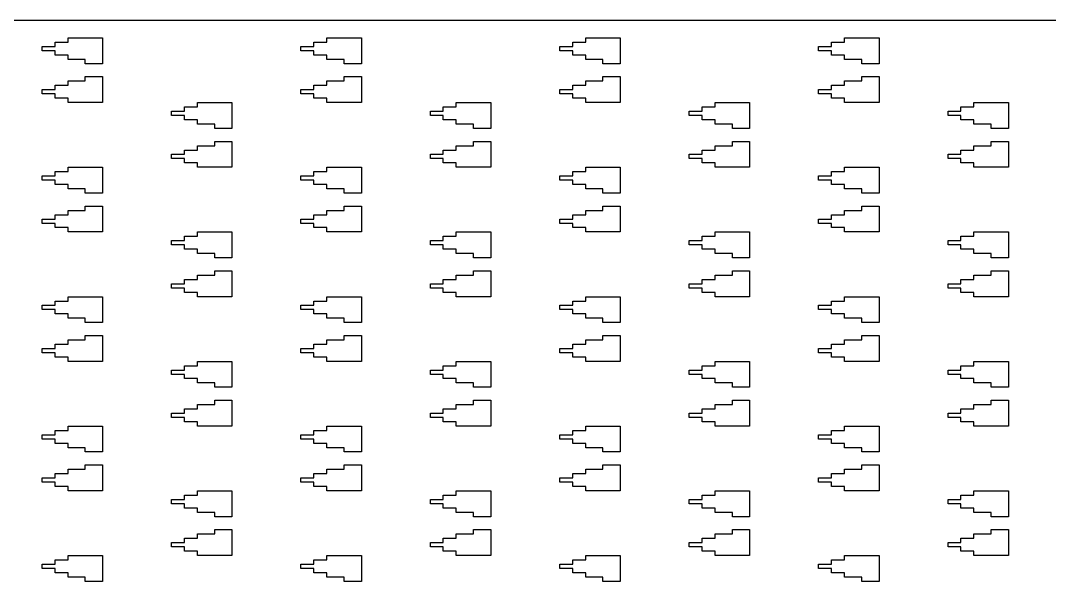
# Model space of a CAD drawing. Extents: x -38350 to 38650, y -35000 to 36000.
# Drawn here: x 65 to 303.5, y -34130 to -34000 of the extents above; entities that cross this region are included whole.
import ezdxf

# ---------------------------------------------------------------- set-up
doc = ezdxf.new("R2010")
doc.units = 0
doc.header["$MEASUREMENT"] = 0

msp = doc.modelspace()

# ---------------------------------------------------------------- linework, layer by layer
for p, q in [((7500, -34000), (-4600, -34000)), ((73, -34006), (73, -34005)), ((73, -34005), (76, -34005)), ((76, -34005), (76, -34004)), ((76, -34004), (84, -34004)), ((84, -34004), (84, -34010)), ((133, -34006), (133, -34005)), ((133, -34005), (136, -34005)), ((136, -34005), (136, -34004)), ((136, -34004), (144, -34004)), ((144, -34004), (144, -34010)), ((193, -34006), (193, -34005)), ((193, -34005), (196, -34005)), ((196, -34005), (196, -34004)), ((196, -34004), (204, -34004)), ((204, -34004), (204, -34010)), ((253, -34006), (253, -34005)), ((253, -34005), (256, -34005)), ((256, -34005), (256, -34004)), ((256, -34004), (264, -34004)), ((264, -34004), (264, -34010)), ((70, -34007), (70, -34006)), ((70, -34006), (73, -34006)), ((73, -34007), (70, -34007)), ((73, -34008), (73, -34007)), ((130, -34007), (130, -34006)), ((130, -34006), (133, -34006)), ((133, -34007), (130, -34007)), ((133, -34008), (133, -34007)), ((190, -34007), (190, -34006)), ((190, -34006), (193, -34006)), ((193, -34007), (190, -34007)), ((193, -34008), (193, -34007)), ((250, -34007), (250, -34006)), ((250, -34006), (253, -34006)), ((253, -34007), (250, -34007)), ((253, -34008), (253, -34007)), ((76, -34008), (73, -34008)), ((76, -34009), (76, -34008)), ((80, -34009), (76, -34009)), ((80, -34010), (80, -34009)), ((84, -34010), (80, -34010)), ((136, -34008), (133, -34008)), ((136, -34009), (136, -34008)), ((140, -34009), (136, -34009)), ((140, -34010), (140, -34009)), ((144, -34010), (140, -34010)), ((196, -34008), (193, -34008)), ((196, -34009), (196, -34008)), ((200, -34009), (196, -34009)), ((200, -34010), (200, -34009)), ((204, -34010), (200, -34010)), ((256, -34008), (253, -34008)), ((256, -34009), (256, -34008)), ((260, -34009), (256, -34009)), ((260, -34010), (260, -34009)), ((264, -34010), (260, -34010)), ((76, -34015), (76, -34014)), ((76, -34014), (80, -34014)), ((80, -34014), (80, -34013)), ((80, -34013), (84, -34013)), ((84, -34013), (84, -34019)), ((136, -34015), (136, -34014)), ((136, -34014), (140, -34014)), ((140, -34014), (140, -34013)), ((140, -34013), (144, -34013)), ((144, -34013), (144, -34019)), ((196, -34015), (196, -34014)), ((196, -34014), (200, -34014)), ((200, -34014), (200, -34013)), ((200, -34013), (204, -34013)), ((204, -34013), (204, -34019)), ((256, -34015), (256, -34014)), ((256, -34014), (260, -34014)), ((260, -34014), (260, -34013)), ((260, -34013), (264, -34013)), ((264, -34013), (264, -34019)), ((70, -34017), (70, -34016)), ((70, -34016), (73, -34016)), ((73, -34017), (70, -34017)), ((73, -34016), (73, -34015)), ((73, -34015), (76, -34015)), ((73, -34018), (73, -34017)), ((130, -34017), (130, -34016)), ((130, -34016), (133, -34016)), ((133, -34017), (130, -34017)), ((133, -34016), (133, -34015)), ((133, -34015), (136, -34015)), ((133, -34018), (133, -34017)), ((190, -34017), (190, -34016)), ((190, -34016), (193, -34016)), ((193, -34017), (190, -34017)), ((193, -34016), (193, -34015)), ((193, -34015), (196, -34015)), ((193, -34018), (193, -34017)), ((250, -34017), (250, -34016)), ((250, -34016), (253, -34016)), ((253, -34017), (250, -34017)), ((253, -34016), (253, -34015)), ((253, -34015), (256, -34015)), ((253, -34018), (253, -34017)), ((76, -34018), (73, -34018)), ((76, -34019), (76, -34018)), ((84, -34019), (76, -34019)), ((106, -34020), (106, -34019)), ((106, -34019), (114, -34019)), ((114, -34019), (114, -34025)), ((136, -34018), (133, -34018)), ((136, -34019), (136, -34018)), ((144, -34019), (136, -34019)), ((166, -34020), (166, -34019)), ((166, -34019), (174, -34019)), ((174, -34019), (174, -34025)), ((196, -34018), (193, -34018)), ((196, -34019), (196, -34018)), ((204, -34019), (196, -34019)), ((226, -34020), (226, -34019)), ((226, -34019), (234, -34019)), ((234, -34019), (234, -34025)), ((256, -34018), (253, -34018)), ((256, -34019), (256, -34018)), ((264, -34019), (256, -34019)), ((286, -34020), (286, -34019)), ((286, -34019), (294, -34019)), ((294, -34019), (294, -34025)), ((100, -34022), (100, -34021)), ((100, -34021), (103, -34021)), ((103, -34022), (100, -34022)), ((103, -34021), (103, -34020)), ((103, -34020), (106, -34020)), ((103, -34023), (103, -34022)), ((160, -34022), (160, -34021)), ((160, -34021), (163, -34021)), ((163, -34022), (160, -34022)), ((163, -34021), (163, -34020)), ((163, -34020), (166, -34020)), ((163, -34023), (163, -34022)), ((220, -34022), (220, -34021)), ((220, -34021), (223, -34021)), ((223, -34022), (220, -34022)), ((223, -34021), (223, -34020)), ((223, -34020), (226, -34020)), ((223, -34023), (223, -34022)), ((280, -34022), (280, -34021)), ((280, -34021), (283, -34021)), ((283, -34022), (280, -34022)), ((283, -34021), (283, -34020)), ((283, -34020), (286, -34020)), ((283, -34023), (283, -34022)), ((106, -34023), (103, -34023)), ((106, -34024), (106, -34023)), ((110, -34024), (106, -34024)), ((110, -34025), (110, -34024)), ((166, -34023), (163, -34023)), ((166, -34024), (166, -34023)), ((170, -34024), (166, -34024)), ((170, -34025), (170, -34024)), ((226, -34023), (223, -34023)), ((226, -34024), (226, -34023)), ((230, -34024), (226, -34024)), ((230, -34025), (230, -34024)), ((286, -34023), (283, -34023)), ((286, -34024), (286, -34023)), ((290, -34024), (286, -34024)), ((290, -34025), (290, -34024)), ((114, -34025), (110, -34025)), ((174, -34025), (170, -34025)), ((234, -34025), (230, -34025)), ((294, -34025), (290, -34025)), ((106, -34030), (106, -34029)), ((106, -34029), (110, -34029)), ((110, -34029), (110, -34028)), ((110, -34028), (114, -34028)), ((114, -34028), (114, -34034)), ((166, -34030), (166, -34029)), ((166, -34029), (170, -34029)), ((170, -34029), (170, -34028)), ((170, -34028), (174, -34028)), ((174, -34028), (174, -34034)), ((226, -34030), (226, -34029)), ((226, -34029), (230, -34029)), ((230, -34029), (230, -34028)), ((230, -34028), (234, -34028)), ((234, -34028), (234, -34034)), ((286, -34030), (286, -34029)), ((286, -34029), (290, -34029)), ((290, -34029), (290, -34028)), ((290, -34028), (294, -34028)), ((294, -34028), (294, -34034)), ((100, -34032), (100, -34031)), ((100, -34031), (103, -34031)), ((103, -34031), (103, -34030)), ((103, -34030), (106, -34030)), ((160, -34032), (160, -34031)), ((160, -34031), (163, -34031)), ((163, -34031), (163, -34030)), ((163, -34030), (166, -34030)), ((220, -34032), (220, -34031)), ((220, -34031), (223, -34031)), ((223, -34031), (223, -34030)), ((223, -34030), (226, -34030)), ((280, -34032), (280, -34031)), ((280, -34031), (283, -34031)), ((283, -34031), (283, -34030)), ((283, -34030), (286, -34030)), ((103, -34032), (100, -34032)), ((103, -34033), (103, -34032)), ((106, -34033), (103, -34033)), ((106, -34034), (106, -34033)), ((163, -34032), (160, -34032)), ((163, -34033), (163, -34032)), ((166, -34033), (163, -34033)), ((166, -34034), (166, -34033)), ((223, -34032), (220, -34032)), ((223, -34033), (223, -34032)), ((226, -34033), (223, -34033)), ((226, -34034), (226, -34033)), ((283, -34032), (280, -34032)), ((283, -34033), (283, -34032)), ((286, -34033), (283, -34033)), ((286, -34034), (286, -34033)), ((70, -34037), (70, -34036)), ((70, -34036), (73, -34036)), ((73, -34036), (73, -34035)), ((73, -34035), (76, -34035)), ((76, -34035), (76, -34034)), ((76, -34034), (84, -34034)), ((84, -34034), (84, -34040)), ((114, -34034), (106, -34034)), ((130, -34037), (130, -34036)), ((130, -34036), (133, -34036)), ((133, -34036), (133, -34035)), ((133, -34035), (136, -34035)), ((136, -34035), (136, -34034)), ((136, -34034), (144, -34034)), ((144, -34034), (144, -34040)), ((174, -34034), (166, -34034)), ((190, -34037), (190, -34036)), ((190, -34036), (193, -34036)), ((193, -34036), (193, -34035)), ((193, -34035), (196, -34035)), ((196, -34035), (196, -34034)), ((196, -34034), (204, -34034)), ((204, -34034), (204, -34040)), ((234, -34034), (226, -34034)), ((250, -34037), (250, -34036)), ((250, -34036), (253, -34036)), ((253, -34036), (253, -34035)), ((253, -34035), (256, -34035)), ((256, -34035), (256, -34034)), ((256, -34034), (264, -34034)), ((264, -34034), (264, -34040)), ((294, -34034), (286, -34034)), ((73, -34037), (70, -34037)), ((73, -34038), (73, -34037)), ((76, -34038), (73, -34038)), ((76, -34039), (76, -34038)), ((133, -34037), (130, -34037)), ((133, -34038), (133, -34037)), ((136, -34038), (133, -34038)), ((136, -34039), (136, -34038)), ((193, -34037), (190, -34037)), ((193, -34038), (193, -34037)), ((196, -34038), (193, -34038)), ((196, -34039), (196, -34038)), ((253, -34037), (250, -34037)), ((253, -34038), (253, -34037)), ((256, -34038), (253, -34038)), ((256, -34039), (256, -34038)), ((80, -34039), (76, -34039)), ((80, -34040), (80, -34039)), ((84, -34040), (80, -34040)), ((140, -34039), (136, -34039)), ((140, -34040), (140, -34039)), ((144, -34040), (140, -34040)), ((200, -34039), (196, -34039)), ((200, -34040), (200, -34039)), ((204, -34040), (200, -34040)), ((260, -34039), (256, -34039)), ((260, -34040), (260, -34039)), ((264, -34040), (260, -34040)), ((80, -34044), (80, -34043)), ((80, -34043), (84, -34043)), ((84, -34043), (84, -34049)), ((140, -34044), (140, -34043)), ((140, -34043), (144, -34043)), ((144, -34043), (144, -34049)), ((200, -34044), (200, -34043)), ((200, -34043), (204, -34043)), ((204, -34043), (204, -34049)), ((260, -34044), (260, -34043)), ((260, -34043), (264, -34043)), ((264, -34043), (264, -34049)), ((73, -34046), (73, -34045)), ((73, -34045), (76, -34045)), ((76, -34045), (76, -34044)), ((76, -34044), (80, -34044)), ((133, -34046), (133, -34045)), ((133, -34045), (136, -34045)), ((136, -34045), (136, -34044)), ((136, -34044), (140, -34044)), ((193, -34046), (193, -34045)), ((193, -34045), (196, -34045)), ((196, -34045), (196, -34044)), ((196, -34044), (200, -34044)), ((253, -34046), (253, -34045)), ((253, -34045), (256, -34045)), ((256, -34045), (256, -34044)), ((256, -34044), (260, -34044)), ((70, -34047), (70, -34046)), ((70, -34046), (73, -34046)), ((73, -34047), (70, -34047)), ((73, -34048), (73, -34047)), ((76, -34048), (73, -34048)), ((76, -34049), (76, -34048)), ((130, -34047), (130, -34046)), ((130, -34046), (133, -34046)), ((133, -34047), (130, -34047)), ((133, -34048), (133, -34047)), ((136, -34048), (133, -34048)), ((136, -34049), (136, -34048)), ((190, -34047), (190, -34046)), ((190, -34046), (193, -34046)), ((193, -34047), (190, -34047)), ((193, -34048), (193, -34047)), ((196, -34048), (193, -34048)), ((196, -34049), (196, -34048)), ((250, -34047), (250, -34046)), ((250, -34046), (253, -34046)), ((253, -34047), (250, -34047)), ((253, -34048), (253, -34047)), ((256, -34048), (253, -34048)), ((256, -34049), (256, -34048)), ((84, -34049), (76, -34049)), ((103, -34051), (103, -34050)), ((103, -34050), (106, -34050)), ((106, -34050), (106, -34049)), ((106, -34049), (114, -34049)), ((114, -34049), (114, -34055)), ((144, -34049), (136, -34049)), ((163, -34051), (163, -34050)), ((163, -34050), (166, -34050)), ((166, -34050), (166, -34049)), ((166, -34049), (174, -34049)), ((174, -34049), (174, -34055)), ((204, -34049), (196, -34049)), ((223, -34051), (223, -34050)), ((223, -34050), (226, -34050)), ((226, -34050), (226, -34049)), ((226, -34049), (234, -34049)), ((234, -34049), (234, -34055)), ((264, -34049), (256, -34049)), ((283, -34051), (283, -34050)), ((283, -34050), (286, -34050)), ((286, -34050), (286, -34049)), ((286, -34049), (294, -34049)), ((294, -34049), (294, -34055)), ((100, -34052), (100, -34051)), ((100, -34051), (103, -34051)), ((103, -34052), (100, -34052)), ((103, -34053), (103, -34052)), ((106, -34053), (103, -34053)), ((106, -34054), (106, -34053)), ((160, -34052), (160, -34051)), ((160, -34051), (163, -34051)), ((163, -34052), (160, -34052)), ((163, -34053), (163, -34052)), ((166, -34053), (163, -34053)), ((166, -34054), (166, -34053)), ((220, -34052), (220, -34051)), ((220, -34051), (223, -34051)), ((223, -34052), (220, -34052)), ((223, -34053), (223, -34052)), ((226, -34053), (223, -34053)), ((226, -34054), (226, -34053)), ((280, -34052), (280, -34051)), ((280, -34051), (283, -34051)), ((283, -34052), (280, -34052)), ((283, -34053), (283, -34052)), ((286, -34053), (283, -34053)), ((286, -34054), (286, -34053)), ((110, -34054), (106, -34054)), ((110, -34055), (110, -34054)), ((114, -34055), (110, -34055)), ((170, -34054), (166, -34054)), ((170, -34055), (170, -34054)), ((174, -34055), (170, -34055)), ((230, -34054), (226, -34054)), ((230, -34055), (230, -34054)), ((234, -34055), (230, -34055)), ((290, -34054), (286, -34054)), ((290, -34055), (290, -34054)), ((294, -34055), (290, -34055)), ((103, -34061), (103, -34060)), ((103, -34060), (106, -34060)), ((106, -34060), (106, -34059)), ((106, -34059), (110, -34059)), ((110, -34059), (110, -34058)), ((110, -34058), (114, -34058)), ((114, -34058), (114, -34064)), ((163, -34061), (163, -34060)), ((163, -34060), (166, -34060)), ((166, -34060), (166, -34059)), ((166, -34059), (170, -34059)), ((170, -34059), (170, -34058)), ((170, -34058), (174, -34058)), ((174, -34058), (174, -34064)), ((223, -34061), (223, -34060)), ((223, -34060), (226, -34060)), ((226, -34060), (226, -34059)), ((226, -34059), (230, -34059)), ((230, -34059), (230, -34058)), ((230, -34058), (234, -34058)), ((234, -34058), (234, -34064)), ((283, -34061), (283, -34060)), ((283, -34060), (286, -34060)), ((286, -34060), (286, -34059)), ((286, -34059), (290, -34059)), ((290, -34059), (290, -34058)), ((290, -34058), (294, -34058)), ((294, -34058), (294, -34064)), ((100, -34062), (100, -34061)), ((100, -34061), (103, -34061)), ((103, -34062), (100, -34062)), ((103, -34063), (103, -34062)), ((160, -34062), (160, -34061)), ((160, -34061), (163, -34061)), ((163, -34062), (160, -34062)), ((163, -34063), (163, -34062)), ((220, -34062), (220, -34061)), ((220, -34061), (223, -34061)), ((223, -34062), (220, -34062)), ((223, -34063), (223, -34062)), ((280, -34062), (280, -34061)), ((280, -34061), (283, -34061)), ((283, -34062), (280, -34062)), ((283, -34063), (283, -34062)), ((76, -34065), (76, -34064)), ((76, -34064), (84, -34064)), ((84, -34064), (84, -34070)), ((106, -34063), (103, -34063)), ((106, -34064), (106, -34063)), ((114, -34064), (106, -34064)), ((136, -34065), (136, -34064)), ((136, -34064), (144, -34064)), ((144, -34064), (144, -34070)), ((166, -34063), (163, -34063)), ((166, -34064), (166, -34063)), ((174, -34064), (166, -34064)), ((196, -34065), (196, -34064)), ((196, -34064), (204, -34064)), ((204, -34064), (204, -34070)), ((226, -34063), (223, -34063)), ((226, -34064), (226, -34063)), ((234, -34064), (226, -34064)), ((256, -34065), (256, -34064)), ((256, -34064), (264, -34064)), ((264, -34064), (264, -34070)), ((286, -34063), (283, -34063)), ((286, -34064), (286, -34063)), ((294, -34064), (286, -34064)), ((70, -34067), (70, -34066)), ((70, -34066), (73, -34066)), ((73, -34067), (70, -34067)), ((73, -34066), (73, -34065)), ((73, -34065), (76, -34065)), ((73, -34068), (73, -34067)), ((130, -34067), (130, -34066)), ((130, -34066), (133, -34066)), ((133, -34067), (130, -34067)), ((133, -34066), (133, -34065)), ((133, -34065), (136, -34065)), ((133, -34068), (133, -34067)), ((190, -34067), (190, -34066)), ((190, -34066), (193, -34066)), ((193, -34067), (190, -34067)), ((193, -34066), (193, -34065)), ((193, -34065), (196, -34065)), ((193, -34068), (193, -34067)), ((250, -34067), (250, -34066)), ((250, -34066), (253, -34066)), ((253, -34067), (250, -34067)), ((253, -34066), (253, -34065)), ((253, -34065), (256, -34065)), ((253, -34068), (253, -34067)), ((76, -34068), (73, -34068)), ((76, -34069), (76, -34068)), ((80, -34069), (76, -34069)), ((80, -34070), (80, -34069)), ((136, -34068), (133, -34068)), ((136, -34069), (136, -34068)), ((140, -34069), (136, -34069)), ((140, -34070), (140, -34069)), ((196, -34068), (193, -34068)), ((196, -34069), (196, -34068)), ((200, -34069), (196, -34069)), ((200, -34070), (200, -34069)), ((256, -34068), (253, -34068)), ((256, -34069), (256, -34068)), ((260, -34069), (256, -34069)), ((260, -34070), (260, -34069)), ((84, -34070), (80, -34070)), ((144, -34070), (140, -34070)), ((204, -34070), (200, -34070)), ((264, -34070), (260, -34070)), ((76, -34075), (76, -34074)), ((76, -34074), (80, -34074)), ((80, -34074), (80, -34073)), ((80, -34073), (84, -34073)), ((84, -34073), (84, -34079)), ((136, -34075), (136, -34074)), ((136, -34074), (140, -34074)), ((140, -34074), (140, -34073)), ((140, -34073), (144, -34073)), ((144, -34073), (144, -34079)), ((196, -34075), (196, -34074)), ((196, -34074), (200, -34074)), ((200, -34074), (200, -34073)), ((200, -34073), (204, -34073)), ((204, -34073), (204, -34079)), ((256, -34075), (256, -34074)), ((256, -34074), (260, -34074)), ((260, -34074), (260, -34073)), ((260, -34073), (264, -34073)), ((264, -34073), (264, -34079)), ((70, -34077), (70, -34076)), ((70, -34076), (73, -34076)), ((73, -34076), (73, -34075)), ((73, -34075), (76, -34075)), ((130, -34077), (130, -34076)), ((130, -34076), (133, -34076)), ((133, -34076), (133, -34075)), ((133, -34075), (136, -34075)), ((190, -34077), (190, -34076)), ((190, -34076), (193, -34076)), ((193, -34076), (193, -34075)), ((193, -34075), (196, -34075)), ((250, -34077), (250, -34076)), ((250, -34076), (253, -34076)), ((253, -34076), (253, -34075)), ((253, -34075), (256, -34075)), ((73, -34077), (70, -34077)), ((73, -34078), (73, -34077)), ((76, -34078), (73, -34078)), ((76, -34079), (76, -34078)), ((84, -34079), (76, -34079)), ((106, -34080), (106, -34079)), ((106, -34079), (114, -34079)), ((114, -34079), (114, -34085)), ((133, -34077), (130, -34077)), ((133, -34078), (133, -34077)), ((136, -34078), (133, -34078)), ((136, -34079), (136, -34078)), ((144, -34079), (136, -34079)), ((166, -34080), (166, -34079)), ((166, -34079), (174, -34079)), ((174, -34079), (174, -34085)), ((193, -34077), (190, -34077)), ((193, -34078), (193, -34077)), ((196, -34078), (193, -34078)), ((196, -34079), (196, -34078)), ((204, -34079), (196, -34079)), ((226, -34080), (226, -34079)), ((226, -34079), (234, -34079)), ((234, -34079), (234, -34085)), ((253, -34077), (250, -34077)), ((253, -34078), (253, -34077)), ((256, -34078), (253, -34078)), ((256, -34079), (256, -34078)), ((264, -34079), (256, -34079)), ((286, -34080), (286, -34079)), ((286, -34079), (294, -34079)), ((294, -34079), (294, -34085)), ((100, -34082), (100, -34081)), ((100, -34081), (103, -34081)), ((103, -34081), (103, -34080)), ((103, -34080), (106, -34080)), ((160, -34082), (160, -34081)), ((160, -34081), (163, -34081)), ((163, -34081), (163, -34080)), ((163, -34080), (166, -34080)), ((220, -34082), (220, -34081)), ((220, -34081), (223, -34081)), ((223, -34081), (223, -34080)), ((223, -34080), (226, -34080)), ((280, -34082), (280, -34081)), ((280, -34081), (283, -34081)), ((283, -34081), (283, -34080)), ((283, -34080), (286, -34080)), ((103, -34082), (100, -34082)), ((103, -34083), (103, -34082)), ((106, -34083), (103, -34083)), ((106, -34084), (106, -34083)), ((110, -34084), (106, -34084)), ((110, -34085), (110, -34084)), ((163, -34082), (160, -34082)), ((163, -34083), (163, -34082)), ((166, -34083), (163, -34083)), ((166, -34084), (166, -34083)), ((170, -34084), (166, -34084)), ((170, -34085), (170, -34084)), ((223, -34082), (220, -34082)), ((223, -34083), (223, -34082)), ((226, -34083), (223, -34083)), ((226, -34084), (226, -34083)), ((230, -34084), (226, -34084)), ((230, -34085), (230, -34084)), ((283, -34082), (280, -34082)), ((283, -34083), (283, -34082)), ((286, -34083), (283, -34083)), ((286, -34084), (286, -34083)), ((290, -34084), (286, -34084)), ((290, -34085), (290, -34084)), ((114, -34085), (110, -34085)), ((174, -34085), (170, -34085)), ((234, -34085), (230, -34085)), ((294, -34085), (290, -34085)), ((110, -34089), (110, -34088)), ((110, -34088), (114, -34088)), ((114, -34088), (114, -34094)), ((170, -34089), (170, -34088)), ((170, -34088), (174, -34088)), ((174, -34088), (174, -34094)), ((230, -34089), (230, -34088)), ((230, -34088), (234, -34088)), ((234, -34088), (234, -34094)), ((290, -34089), (290, -34088)), ((290, -34088), (294, -34088)), ((294, -34088), (294, -34094)), ((100, -34092), (100, -34091)), ((100, -34091), (103, -34091)), ((103, -34091), (103, -34090)), ((103, -34090), (106, -34090)), ((106, -34090), (106, -34089)), ((106, -34089), (110, -34089)), ((160, -34092), (160, -34091)), ((160, -34091), (163, -34091)), ((163, -34091), (163, -34090)), ((163, -34090), (166, -34090)), ((166, -34090), (166, -34089)), ((166, -34089), (170, -34089)), ((220, -34092), (220, -34091)), ((220, -34091), (223, -34091)), ((223, -34091), (223, -34090)), ((223, -34090), (226, -34090)), ((226, -34090), (226, -34089)), ((226, -34089), (230, -34089)), ((280, -34092), (280, -34091)), ((280, -34091), (283, -34091)), ((283, -34091), (283, -34090)), ((283, -34090), (286, -34090)), ((286, -34090), (286, -34089)), ((286, -34089), (290, -34089)), ((103, -34092), (100, -34092)), ((103, -34093), (103, -34092)), ((106, -34093), (103, -34093)), ((106, -34094), (106, -34093)), ((163, -34092), (160, -34092)), ((163, -34093), (163, -34092)), ((166, -34093), (163, -34093)), ((166, -34094), (166, -34093)), ((223, -34092), (220, -34092)), ((223, -34093), (223, -34092)), ((226, -34093), (223, -34093)), ((226, -34094), (226, -34093)), ((283, -34092), (280, -34092)), ((283, -34093), (283, -34092)), ((286, -34093), (283, -34093)), ((286, -34094), (286, -34093)), ((73, -34096), (73, -34095)), ((73, -34095), (76, -34095)), ((76, -34095), (76, -34094)), ((76, -34094), (84, -34094)), ((84, -34094), (84, -34100)), ((114, -34094), (106, -34094)), ((133, -34096), (133, -34095)), ((133, -34095), (136, -34095)), ((136, -34095), (136, -34094)), ((136, -34094), (144, -34094)), ((144, -34094), (144, -34100)), ((174, -34094), (166, -34094)), ((193, -34096), (193, -34095)), ((193, -34095), (196, -34095)), ((196, -34095), (196, -34094)), ((196, -34094), (204, -34094)), ((204, -34094), (204, -34100)), ((234, -34094), (226, -34094)), ((253, -34096), (253, -34095)), ((253, -34095), (256, -34095)), ((256, -34095), (256, -34094)), ((256, -34094), (264, -34094)), ((264, -34094), (264, -34100)), ((294, -34094), (286, -34094)), ((70, -34097), (70, -34096)), ((70, -34096), (73, -34096)), ((73, -34097), (70, -34097)), ((73, -34098), (73, -34097)), ((76, -34098), (73, -34098)), ((76, -34099), (76, -34098)), ((130, -34097), (130, -34096)), ((130, -34096), (133, -34096)), ((133, -34097), (130, -34097)), ((133, -34098), (133, -34097)), ((136, -34098), (133, -34098)), ((136, -34099), (136, -34098)), ((190, -34097), (190, -34096)), ((190, -34096), (193, -34096)), ((193, -34097), (190, -34097)), ((193, -34098), (193, -34097)), ((196, -34098), (193, -34098)), ((196, -34099), (196, -34098)), ((250, -34097), (250, -34096)), ((250, -34096), (253, -34096)), ((253, -34097), (250, -34097)), ((253, -34098), (253, -34097)), ((256, -34098), (253, -34098)), ((256, -34099), (256, -34098)), ((80, -34099), (76, -34099)), ((80, -34100), (80, -34099)), ((84, -34100), (80, -34100)), ((140, -34099), (136, -34099)), ((140, -34100), (140, -34099)), ((144, -34100), (140, -34100)), ((200, -34099), (196, -34099)), ((200, -34100), (200, -34099)), ((204, -34100), (200, -34100)), ((260, -34099), (256, -34099)), ((260, -34100), (260, -34099)), ((264, -34100), (260, -34100)), ((80, -34104), (80, -34103)), ((80, -34103), (84, -34103)), ((84, -34103), (84, -34109)), ((140, -34104), (140, -34103)), ((140, -34103), (144, -34103)), ((144, -34103), (144, -34109)), ((200, -34104), (200, -34103)), ((200, -34103), (204, -34103)), ((204, -34103), (204, -34109)), ((260, -34104), (260, -34103)), ((260, -34103), (264, -34103)), ((264, -34103), (264, -34109)), ((73, -34106), (73, -34105)), ((73, -34105), (76, -34105)), ((76, -34105), (76, -34104)), ((76, -34104), (80, -34104)), ((133, -34106), (133, -34105)), ((133, -34105), (136, -34105)), ((136, -34105), (136, -34104)), ((136, -34104), (140, -34104)), ((193, -34106), (193, -34105)), ((193, -34105), (196, -34105)), ((196, -34105), (196, -34104)), ((196, -34104), (200, -34104)), ((253, -34106), (253, -34105)), ((253, -34105), (256, -34105)), ((256, -34105), (256, -34104)), ((256, -34104), (260, -34104)), ((70, -34107), (70, -34106)), ((70, -34106), (73, -34106)), ((73, -34107), (70, -34107)), ((73, -34108), (73, -34107)), ((130, -34107), (130, -34106)), ((130, -34106), (133, -34106)), ((133, -34107), (130, -34107)), ((133, -34108), (133, -34107)), ((190, -34107), (190, -34106)), ((190, -34106), (193, -34106)), ((193, -34107), (190, -34107)), ((193, -34108), (193, -34107)), ((250, -34107), (250, -34106)), ((250, -34106), (253, -34106)), ((253, -34107), (250, -34107)), ((253, -34108), (253, -34107)), ((76, -34108), (73, -34108)), ((76, -34109), (76, -34108)), ((84, -34109), (76, -34109)), ((103, -34111), (103, -34110)), ((103, -34110), (106, -34110)), ((106, -34110), (106, -34109)), ((106, -34109), (114, -34109)), ((114, -34109), (114, -34115)), ((136, -34108), (133, -34108)), ((136, -34109), (136, -34108)), ((144, -34109), (136, -34109)), ((163, -34111), (163, -34110)), ((163, -34110), (166, -34110)), ((166, -34110), (166, -34109)), ((166, -34109), (174, -34109)), ((174, -34109), (174, -34115)), ((196, -34108), (193, -34108)), ((196, -34109), (196, -34108)), ((204, -34109), (196, -34109)), ((223, -34111), (223, -34110)), ((223, -34110), (226, -34110)), ((226, -34110), (226, -34109)), ((226, -34109), (234, -34109)), ((234, -34109), (234, -34115)), ((256, -34108), (253, -34108)), ((256, -34109), (256, -34108)), ((264, -34109), (256, -34109)), ((283, -34111), (283, -34110)), ((283, -34110), (286, -34110)), ((286, -34110), (286, -34109)), ((286, -34109), (294, -34109)), ((294, -34109), (294, -34115)), ((100, -34112), (100, -34111)), ((100, -34111), (103, -34111)), ((103, -34112), (100, -34112)), ((103, -34113), (103, -34112)), ((160, -34112), (160, -34111)), ((160, -34111), (163, -34111)), ((163, -34112), (160, -34112)), ((163, -34113), (163, -34112)), ((220, -34112), (220, -34111)), ((220, -34111), (223, -34111)), ((223, -34112), (220, -34112)), ((223, -34113), (223, -34112)), ((280, -34112), (280, -34111)), ((280, -34111), (283, -34111)), ((283, -34112), (280, -34112)), ((283, -34113), (283, -34112)), ((106, -34113), (103, -34113)), ((106, -34114), (106, -34113)), ((110, -34114), (106, -34114)), ((110, -34115), (110, -34114)), ((114, -34115), (110, -34115)), ((166, -34113), (163, -34113)), ((166, -34114), (166, -34113)), ((170, -34114), (166, -34114)), ((170, -34115), (170, -34114)), ((174, -34115), (170, -34115)), ((226, -34113), (223, -34113)), ((226, -34114), (226, -34113)), ((230, -34114), (226, -34114)), ((230, -34115), (230, -34114)), ((234, -34115), (230, -34115)), ((286, -34113), (283, -34113)), ((286, -34114), (286, -34113)), ((290, -34114), (286, -34114)), ((290, -34115), (290, -34114)), ((294, -34115), (290, -34115)), ((106, -34120), (106, -34119)), ((106, -34119), (110, -34119)), ((110, -34119), (110, -34118)), ((110, -34118), (114, -34118)), ((114, -34118), (114, -34124)), ((166, -34120), (166, -34119)), ((166, -34119), (170, -34119)), ((170, -34119), (170, -34118)), ((170, -34118), (174, -34118)), ((174, -34118), (174, -34124)), ((226, -34120), (226, -34119)), ((226, -34119), (230, -34119)), ((230, -34119), (230, -34118)), ((230, -34118), (234, -34118)), ((234, -34118), (234, -34124)), ((286, -34120), (286, -34119)), ((286, -34119), (290, -34119)), ((290, -34119), (290, -34118)), ((290, -34118), (294, -34118)), ((294, -34118), (294, -34124)), ((100, -34122), (100, -34121)), ((100, -34121), (103, -34121)), ((103, -34122), (100, -34122)), ((103, -34121), (103, -34120)), ((103, -34120), (106, -34120)), ((103, -34123), (103, -34122)), ((160, -34122), (160, -34121)), ((160, -34121), (163, -34121)), ((163, -34122), (160, -34122)), ((163, -34121), (163, -34120)), ((163, -34120), (166, -34120)), ((163, -34123), (163, -34122)), ((220, -34122), (220, -34121)), ((220, -34121), (223, -34121)), ((223, -34122), (220, -34122)), ((223, -34121), (223, -34120)), ((223, -34120), (226, -34120)), ((223, -34123), (223, -34122)), ((280, -34122), (280, -34121)), ((280, -34121), (283, -34121)), ((283, -34122), (280, -34122)), ((283, -34121), (283, -34120)), ((283, -34120), (286, -34120)), ((283, -34123), (283, -34122)), ((76, -34125), (76, -34124)), ((76, -34124), (84, -34124)), ((84, -34124), (84, -34130)), ((106, -34123), (103, -34123)), ((106, -34124), (106, -34123)), ((114, -34124), (106, -34124)), ((136, -34125), (136, -34124)), ((136, -34124), (144, -34124)), ((144, -34124), (144, -34130)), ((166, -34123), (163, -34123)), ((166, -34124), (166, -34123)), ((174, -34124), (166, -34124)), ((196, -34125), (196, -34124)), ((196, -34124), (204, -34124)), ((204, -34124), (204, -34130)), ((226, -34123), (223, -34123)), ((226, -34124), (226, -34123)), ((234, -34124), (226, -34124)), ((256, -34125), (256, -34124)), ((256, -34124), (264, -34124)), ((264, -34124), (264, -34130)), ((286, -34123), (283, -34123)), ((286, -34124), (286, -34123)), ((294, -34124), (286, -34124)), ((70, -34127), (70, -34126)), ((70, -34126), (73, -34126)), ((73, -34126), (73, -34125)), ((73, -34125), (76, -34125)), ((130, -34127), (130, -34126)), ((130, -34126), (133, -34126)), ((133, -34126), (133, -34125)), ((133, -34125), (136, -34125)), ((190, -34127), (190, -34126)), ((190, -34126), (193, -34126)), ((193, -34126), (193, -34125)), ((193, -34125), (196, -34125)), ((250, -34127), (250, -34126)), ((250, -34126), (253, -34126)), ((253, -34126), (253, -34125)), ((253, -34125), (256, -34125)), ((73, -34127), (70, -34127)), ((73, -34128), (73, -34127)), ((76, -34128), (73, -34128)), ((76, -34129), (76, -34128)), ((80, -34129), (76, -34129)), ((80, -34130), (80, -34129)), ((133, -34127), (130, -34127)), ((133, -34128), (133, -34127)), ((136, -34128), (133, -34128)), ((136, -34129), (136, -34128)), ((140, -34129), (136, -34129)), ((140, -34130), (140, -34129)), ((193, -34127), (190, -34127)), ((193, -34128), (193, -34127)), ((196, -34128), (193, -34128)), ((196, -34129), (196, -34128)), ((200, -34129), (196, -34129)), ((200, -34130), (200, -34129)), ((253, -34127), (250, -34127)), ((253, -34128), (253, -34127)), ((256, -34128), (253, -34128)), ((256, -34129), (256, -34128)), ((260, -34129), (256, -34129)), ((260, -34130), (260, -34129)), ((84, -34130), (80, -34130)), ((144, -34130), (140, -34130)), ((204, -34130), (200, -34130)), ((264, -34130), (260, -34130))]:
    msp.add_line(p, q)

doc.saveas('drawing.dxf')
